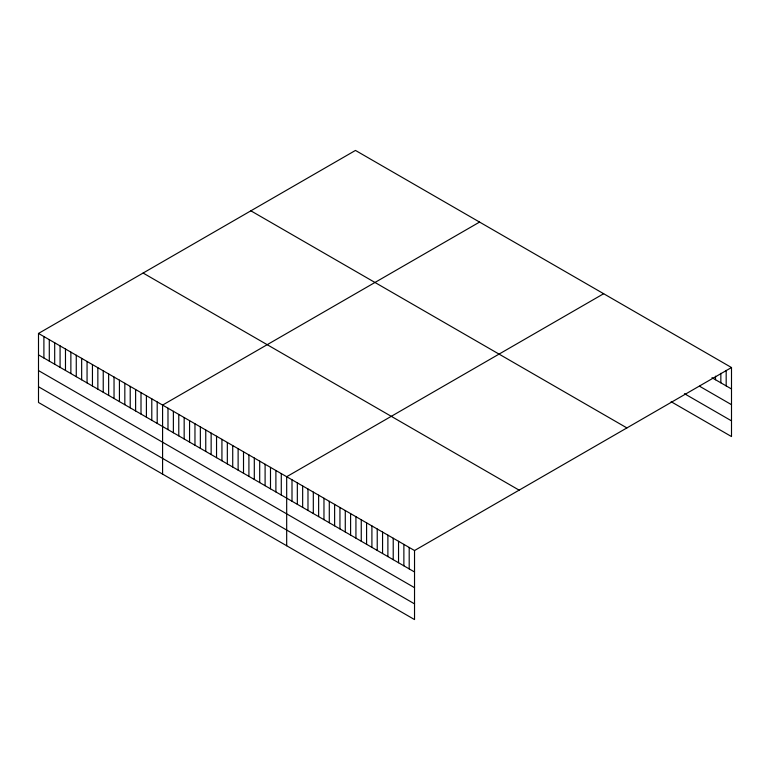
<?xml version="1.0" encoding="UTF-8"?>
<svg xmlns="http://www.w3.org/2000/svg" width="770" height="770" viewBox="0 0 770 770"><rect width="100%" height="100%" fill="white"/><g stroke="black" fill="none" stroke-linecap="round" stroke-linejoin="round"><path stroke-width="1.16" d="M38.5 333.439L414.53 550.531L414.53 619.571L38.5 402.469L38.5 333.439L355.471 150.429L731.5 367.531L731.5 436.561L671.122 401.709M479.566 222.078L162.585 405.078L162.585 474.108M603.651 293.717L286.681 476.717L286.681 545.757M414.53 550.531L731.5 367.531M711.971 377.695L731.5 388.966M699.535 386.222L731.5 404.673M684.443 393.691L731.5 420.853M250.876 210.826L626.896 427.918M143.105 273.042L519.124 490.144M38.5 354.874L414.53 571.975M38.5 370.582L414.53 587.674M38.5 386.761L414.53 603.863M726.177 370.409L726.177 385.895M720.845 373.286L720.845 382.815M715.523 376.164L715.523 379.745M409.197 547.46L409.197 568.895M403.875 544.38L403.875 565.815M398.542 541.31L398.542 562.745M393.22 538.23L393.22 559.665M387.887 535.16L387.887 556.595M382.565 532.08L382.565 553.514M377.233 529.009L377.233 550.444M371.91 525.929L371.91 547.364M366.587 522.849L366.587 544.294M361.255 519.779L361.255 541.214M355.933 516.699L355.933 538.143M350.6 513.629L350.6 535.063M345.278 510.549L345.278 531.993M339.945 507.478L339.945 528.913M334.623 504.398L334.623 525.833M329.291 501.328L329.291 522.763M323.968 498.248L323.968 519.683M318.636 495.177L318.636 516.612M313.313 492.097L313.313 513.532M307.981 489.027L307.981 510.462M302.658 485.947L302.658 507.382M297.336 482.867L297.336 504.312M292.003 479.797L292.003 501.231M281.281 473.608L281.281 495.043M275.891 470.489L275.891 491.924M270.491 467.38L270.491 488.815M265.101 464.262L265.101 485.697M259.702 461.143L259.702 482.588M254.302 458.034L254.302 479.469M248.912 454.916L248.912 476.351M243.513 451.798L243.513 473.242M238.123 448.689L238.123 470.124M232.723 445.57L232.723 467.005M227.333 442.461L227.333 463.896M221.933 439.343L221.933 460.778M216.543 436.224L216.543 457.669M211.144 433.115L211.144 454.55M205.754 429.997L205.754 451.432M200.354 426.878L200.354 448.323M194.964 423.769L194.964 445.204M189.564 420.651L189.564 442.086M184.165 417.542L184.165 438.977M178.775 414.424L178.775 435.858M173.375 411.305L173.375 432.75M167.985 408.196L167.985 429.631M157.196 401.959L157.196 423.404M151.796 398.85L151.796 420.285M146.406 395.732L146.406 417.167M141.006 392.623L141.006 414.058M135.616 389.505L135.616 410.939M130.217 386.386L130.217 407.831M124.827 383.277L124.827 404.712M119.427 380.159L119.427 401.594M114.037 377.04L114.037 398.485M108.637 373.931L108.637 395.366M103.238 370.813L103.238 392.248M97.848 367.704L97.848 389.139M92.448 364.585L92.448 386.02M87.058 361.467L87.058 382.911M81.659 358.358L81.659 379.793M76.269 355.24L76.269 376.674M70.869 352.121L70.869 373.565M65.479 349.012L65.479 370.447M60.079 345.894L60.079 367.329M54.689 342.785L54.689 364.22M49.29 339.666L49.29 361.101M43.9 336.548L43.9 357.992"/></g></svg>
